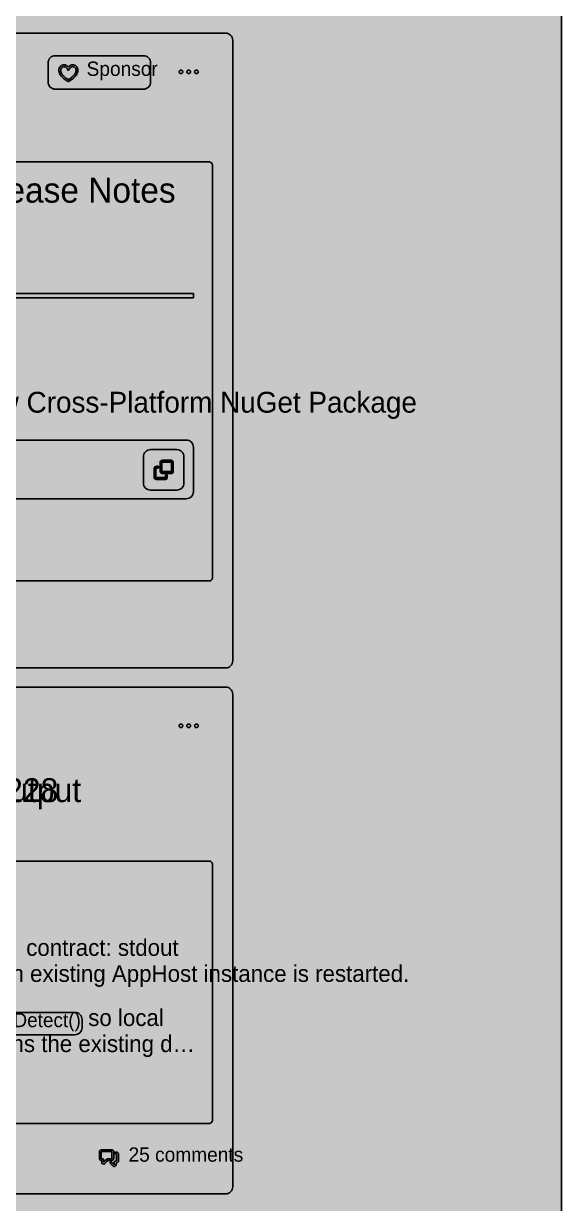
# Model space of a CAD drawing. Extents: x 0 to 2255, y 0 to 8703.
# Drawn here: x 828 to 1280, y 1921 to 2911 of the extents above; entities that cross this region are included whole.
import ezdxf

# ---------------------------------------------------------------- set-up
doc = ezdxf.new("R2010")
doc.units = 0

msp = doc.modelspace()

# ---------------------------------------------------------------- hatches: boundary and pattern name
at = {"true_color": 0x0d1117}
for points in [[(0, 8703), (1280, 8703), (1280, 0.44), (0, 0.44)], [(0, 8639), (1280, 8639), (1280, 0.44), (0, 0.44)], [(350, 2903.38), (998.03, 2903.38), (998.03, 2903.38), (999.2, 2903.26), (1000.33, 2902.92), (1001.36, 2902.36), (1002.27, 2901.62), (1003.02, 2900.71), (1003.57, 2899.67), (1003.92, 2898.55), (1004.03, 2897.38), (1004.03, 2376.66), (1004.03, 2376.66), (1003.92, 2375.49), (1003.57, 2374.36), (1003.02, 2373.32), (1002.27, 2372.41), (1001.36, 2371.67), (1000.33, 2371.11), (999.2, 2370.77), (998.03, 2370.66), (350, 2370.66), (350, 2370.66), (348.83, 2370.77), (347.7, 2371.11), (346.67, 2371.67), (345.76, 2372.41), (345.01, 2373.32), (344.46, 2374.36), (344.12, 2375.49), (344, 2376.66), (344, 2897.38), (344, 2897.38), (344.12, 2898.55), (344.46, 2899.67), (345.01, 2900.71), (345.76, 2901.62), (346.67, 2902.36), (347.7, 2902.92), (348.83, 2903.26), (350, 2903.38)], [(350, 2354.66), (998.03, 2354.66), (998.03, 2354.66), (999.2, 2354.54), (1000.33, 2354.2), (1001.36, 2353.65), (1002.27, 2352.9), (1003.02, 2351.99), (1003.57, 2350.95), (1003.92, 2349.83), (1004.03, 2348.66), (1004.03, 1935.39), (1004.03, 1935.39), (1003.92, 1934.22), (1003.57, 1933.09), (1003.02, 1932.06), (1002.27, 1931.15), (1001.36, 1930.4), (1000.33, 1929.85), (999.2, 1929.51), (998.03, 1929.39), (350, 1929.39), (350, 1929.39), (348.83, 1929.51), (347.7, 1929.85), (346.67, 1930.4), (345.76, 1931.15), (345.01, 1932.06), (344.46, 1933.09), (344.12, 1934.22), (344, 1935.39), (344, 2348.66), (344, 2348.66), (344.12, 2349.83), (344.46, 2350.95), (345.01, 2351.99), (345.76, 2352.9), (346.67, 2353.65), (347.7, 2354.2), (348.83, 2354.54), (350, 2354.66)]]:
    msp.add_hatch(color=256, dxfattribs=at).paths.add_polyline_path(points, flags=0)
at = {"true_color": 0x010409}
msp.add_hatch(color=256, dxfattribs=at).paths.add_polyline_path([(0, 8639), (1280, 8639), (1280, 0.44), (0, 0.44)], flags=0)
at = {"true_color": 0x212830}
for points in [[(855, 2884.38), (929.03, 2884.38), (929.03, 2884.38), (930.2, 2884.26), (931.33, 2883.92), (932.36, 2883.36), (933.27, 2882.62), (934.02, 2881.71), (934.57, 2880.67), (934.92, 2879.55), (935.03, 2878.38), (935.03, 2862.38), (935.03, 2862.38), (934.92, 2861.2), (934.57, 2860.08), (934.02, 2859.04), (933.27, 2858.13), (932.36, 2857.39), (931.33, 2856.83), (930.2, 2856.49), (929.03, 2856.38), (855, 2856.38), (855, 2856.38), (853.83, 2856.49), (852.7, 2856.83), (851.67, 2857.39), (850.76, 2858.13), (850.01, 2859.04), (849.46, 2860.08), (849.12, 2861.2), (849, 2862.38), (849, 2878.38), (849, 2878.38), (849.12, 2879.55), (849.46, 2880.67), (850.01, 2881.71), (850.76, 2882.62), (851.67, 2883.36), (852.7, 2883.92), (853.83, 2884.26), (855, 2884.38)], [(935.03, 2553.91), (957.03, 2553.91), (957.03, 2553.91), (958.2, 2553.79), (959.33, 2553.45), (960.36, 2552.9), (961.27, 2552.15), (962.02, 2551.24), (962.57, 2550.2), (962.92, 2549.08), (963.03, 2547.91), (963.03, 2525.91), (963.03, 2525.91), (962.92, 2524.74), (962.57, 2523.61), (962.02, 2522.57), (961.27, 2521.66), (960.36, 2520.92), (959.33, 2520.36), (958.2, 2520.02), (957.03, 2519.91), (935.03, 2519.91), (935.03, 2519.91), (933.86, 2520.02), (932.74, 2520.36), (931.7, 2520.92), (930.79, 2521.66), (930.04, 2522.57), (929.49, 2523.61), (929.15, 2524.74), (929.03, 2525.91), (929.03, 2547.91), (929.03, 2547.91), (929.15, 2549.08), (929.49, 2550.2), (930.04, 2551.24), (930.79, 2552.15), (931.7, 2552.9), (932.74, 2553.45), (933.86, 2553.79), (935.03, 2553.91)]]:
    msp.add_hatch(color=256, dxfattribs=at).paths.add_polyline_path(points, flags=0)
at = {"true_color": 0xdb61a2}
h = msp.add_hatch(color=256, dxfattribs=at)
h.paths.add_polyline_path([(866, 2863.5), (866.31, 2862.82), (865.57, 2862.88), (864.89, 2863.27), (864.22, 2863.69), (863.57, 2864.12), (862.94, 2864.59), (862.32, 2865.07), (861.72, 2865.58), (861.14, 2866.11), (860.59, 2866.67), (860.07, 2867.25), (859.59, 2867.87), (859.15, 2868.52), (858.77, 2869.21), (858.45, 2869.92), (858.21, 2870.67), (858.06, 2871.43), (858, 2872.22), (858.06, 2873), (858.24, 2873.76), (858.55, 2874.48), (858.98, 2875.13), (859.52, 2875.7), (860.16, 2876.16), (860.86, 2876.5), (861.62, 2876.7), (862.4, 2876.75), (863.18, 2876.65), (863.93, 2876.42), (864.62, 2876.06), (865.25, 2875.59), (865.78, 2875.02), (866.26, 2875.07), (866.8, 2875.63), (867.43, 2876.09), (868.14, 2876.44), (868.89, 2876.66), (869.66, 2876.75), (870.44, 2876.69), (871.2, 2876.47), (871.9, 2876.12), (872.52, 2875.65), (873.06, 2875.08), (873.48, 2874.42), (873.78, 2873.7), (873.95, 2872.93), (874, 2872.15), (873.94, 2871.37), (873.77, 2870.6), (873.52, 2869.86), (873.2, 2869.15), (872.81, 2868.47), (872.37, 2867.82), (871.88, 2867.2), (871.36, 2866.62), (870.81, 2866.06), (870.23, 2865.53), (869.63, 2865.03), (869.01, 2864.55), (868.37, 2864.09), (867.72, 2863.65), (867.06, 2863.24), (866.38, 2862.85), (866, 2863.5)], flags=0)
h.paths.add_polyline_path([(862.25, 2875.25), (861.62, 2875.17), (861.03, 2874.93), (860.51, 2874.57), (860.09, 2874.1), (859.77, 2873.55), (859.57, 2872.95), (859.5, 2872.32), (859.54, 2871.69), (859.66, 2871.06), (859.85, 2870.46), (860.11, 2869.88), (860.42, 2869.33), (860.77, 2868.8), (861.16, 2868.3), (861.57, 2867.82), (862.01, 2867.36), (862.47, 2866.92), (862.95, 2866.5), (863.44, 2866.09), (863.94, 2865.71), (864.46, 2865.34), (864.98, 2864.98), (865.52, 2864.64), (866.07, 2864.4), (866.61, 2864.72), (867.15, 2865.07), (867.67, 2865.42), (868.18, 2865.8), (868.68, 2866.19), (869.17, 2866.6), (869.64, 2867.02), (870.1, 2867.47), (870.53, 2867.93), (870.94, 2868.42), (871.32, 2868.92), (871.66, 2869.46), (871.96, 2870.02), (872.2, 2870.61), (872.38, 2871.21), (872.48, 2871.84), (872.49, 2872.47), (872.39, 2873.1), (872.17, 2873.69), (871.82, 2874.22), (871.37, 2874.67), (870.83, 2875), (870.23, 2875.2), (869.6, 2875.25), (868.97, 2875.14), (868.38, 2874.91), (867.86, 2874.55), (867.41, 2874.11), (867.05, 2873.58), (866.79, 2873.01), (866.51, 2872.45), (865.92, 2872.25), (865.39, 2872.56), (865.16, 2873.15), (864.87, 2873.72), (864.49, 2874.22), (864.02, 2874.65), (863.48, 2874.97), (862.88, 2875.18), (862.25, 2875.25)], flags=0)
at = {"true_color": 0x9198a1}
h = msp.add_hatch(color=256, dxfattribs=at)
h.paths.add_polyline_path([(967.03, 2869.38), (967.18, 2869.38), (967.32, 2869.4), (967.47, 2869.44), (967.61, 2869.49), (967.74, 2869.55), (967.86, 2869.63), (967.98, 2869.72), (968.09, 2869.81), (968.19, 2869.92), (968.28, 2870.04), (968.35, 2870.17), (968.42, 2870.3), (968.47, 2870.44), (968.5, 2870.58), (968.52, 2870.73), (968.53, 2870.88), (968.52, 2871.02), (968.5, 2871.17), (968.47, 2871.31), (968.42, 2871.45), (968.35, 2871.58), (968.28, 2871.71), (968.19, 2871.83), (968.09, 2871.94), (967.98, 2872.03), (967.86, 2872.12), (967.74, 2872.2), (967.61, 2872.26), (967.47, 2872.31), (967.32, 2872.35), (967.18, 2872.37), (967.03, 2872.38), (966.88, 2872.37), (966.74, 2872.35), (966.6, 2872.31), (966.46, 2872.26), (966.32, 2872.2), (966.2, 2872.12), (966.08, 2872.03), (965.97, 2871.94), (965.87, 2871.83), (965.78, 2871.71), (965.71, 2871.58), (965.65, 2871.45), (965.6, 2871.31), (965.56, 2871.17), (965.54, 2871.02), (965.53, 2870.88), (965.54, 2870.73), (965.56, 2870.58), (965.6, 2870.44), (965.65, 2870.3), (965.71, 2870.17), (965.78, 2870.04), (965.87, 2869.92), (965.97, 2869.81), (966.08, 2869.72), (966.2, 2869.63), (966.32, 2869.55), (966.46, 2869.49), (966.6, 2869.44), (966.74, 2869.4), (966.88, 2869.38), (967.03, 2869.38)], flags=0)
h.paths.add_polyline_path([(960.53, 2869.38), (960.68, 2869.38), (960.82, 2869.4), (960.97, 2869.44), (961.11, 2869.49), (961.24, 2869.55), (961.36, 2869.63), (961.48, 2869.72), (961.59, 2869.81), (961.69, 2869.92), (961.78, 2870.04), (961.85, 2870.17), (961.92, 2870.3), (961.97, 2870.44), (962, 2870.58), (962.02, 2870.73), (962.03, 2870.88), (962.02, 2871.02), (962, 2871.17), (961.97, 2871.31), (961.92, 2871.45), (961.85, 2871.58), (961.78, 2871.71), (961.69, 2871.83), (961.59, 2871.94), (961.48, 2872.03), (961.36, 2872.12), (961.24, 2872.2), (961.11, 2872.26), (960.97, 2872.31), (960.82, 2872.35), (960.68, 2872.37), (960.53, 2872.38), (960.38, 2872.37), (960.24, 2872.35), (960.1, 2872.31), (959.96, 2872.26), (959.82, 2872.2), (959.7, 2872.12), (959.58, 2872.03), (959.47, 2871.94), (959.37, 2871.83), (959.28, 2871.71), (959.21, 2871.58), (959.15, 2871.45), (959.1, 2871.31), (959.06, 2871.17), (959.04, 2871.02), (959.03, 2870.88), (959.04, 2870.73), (959.06, 2870.58), (959.1, 2870.44), (959.15, 2870.3), (959.21, 2870.17), (959.28, 2870.04), (959.37, 2869.92), (959.47, 2869.81), (959.58, 2869.72), (959.7, 2869.63), (959.82, 2869.55), (959.96, 2869.49), (960.1, 2869.44), (960.24, 2869.4), (960.38, 2869.38), (960.53, 2869.38)], flags=0)
h.paths.add_polyline_path([(973.53, 2869.38), (973.68, 2869.38), (973.82, 2869.4), (973.97, 2869.44), (974.11, 2869.49), (974.24, 2869.55), (974.36, 2869.63), (974.48, 2869.72), (974.59, 2869.81), (974.69, 2869.92), (974.78, 2870.04), (974.85, 2870.17), (974.92, 2870.3), (974.97, 2870.44), (975, 2870.58), (975.02, 2870.73), (975.03, 2870.88), (975.02, 2871.02), (975, 2871.17), (974.97, 2871.31), (974.92, 2871.45), (974.85, 2871.58), (974.78, 2871.71), (974.69, 2871.83), (974.59, 2871.94), (974.48, 2872.03), (974.36, 2872.12), (974.24, 2872.2), (974.11, 2872.26), (973.97, 2872.31), (973.82, 2872.35), (973.68, 2872.37), (973.53, 2872.38), (973.38, 2872.37), (973.24, 2872.35), (973.1, 2872.31), (972.96, 2872.26), (972.82, 2872.2), (972.7, 2872.12), (972.58, 2872.03), (972.47, 2871.94), (972.37, 2871.83), (972.28, 2871.71), (972.21, 2871.58), (972.15, 2871.45), (972.1, 2871.31), (972.06, 2871.17), (972.04, 2871.02), (972.03, 2870.88), (972.04, 2870.73), (972.06, 2870.58), (972.1, 2870.44), (972.15, 2870.3), (972.21, 2870.17), (972.28, 2870.04), (972.37, 2869.92), (972.47, 2869.81), (972.58, 2869.72), (972.7, 2869.63), (972.82, 2869.55), (972.96, 2869.49), (973.1, 2869.44), (973.24, 2869.4), (973.38, 2869.38), (973.53, 2869.38)], flags=0)
at = {"true_color": 0x151b23}
for points in [[(364, 2795.38), (984.03, 2795.38), (984.03, 2795.38), (984.62, 2795.32), (985.18, 2795.15), (985.7, 2794.87), (986.15, 2794.5), (986.53, 2794.04), (986.8, 2793.52), (986.97, 2792.96), (987.03, 2792.38), (987.03, 2446.66), (987.03, 2446.66), (986.97, 2446.07), (986.8, 2445.51), (986.53, 2444.99), (986.15, 2444.53), (985.7, 2444.16), (985.18, 2443.88), (984.62, 2443.71), (984.03, 2443.66), (364, 2443.66), (364, 2443.66), (363.41, 2443.71), (362.85, 2443.88), (362.33, 2444.16), (361.88, 2444.53), (361.51, 2444.99), (361.23, 2445.51), (361.06, 2446.07), (361, 2446.66), (361, 2792.38), (361, 2792.38), (361.06, 2792.96), (361.23, 2793.52), (361.51, 2794.04), (361.88, 2794.5), (362.33, 2794.87), (362.85, 2795.15), (363.41, 2795.32), (364, 2795.38)], [(383, 2561.91), (965.03, 2561.91), (965.03, 2561.91), (966.2, 2561.79), (967.33, 2561.45), (968.36, 2560.9), (969.27, 2560.15), (970.02, 2559.24), (970.57, 2558.2), (970.92, 2557.08), (971.03, 2555.91), (971.03, 2518.66), (971.03, 2518.66), (970.92, 2517.49), (970.57, 2516.36), (970.02, 2515.32), (969.27, 2514.41), (968.36, 2513.67), (967.33, 2513.11), (966.2, 2512.77), (965.03, 2512.66), (383, 2512.66), (383, 2512.66), (381.83, 2512.77), (380.7, 2513.11), (379.67, 2513.67), (378.76, 2514.41), (378.01, 2515.32), (377.46, 2516.36), (377.12, 2517.49), (377, 2518.66), (377, 2555.91), (377, 2555.91), (377.12, 2557.08), (377.46, 2558.2), (378.01, 2559.24), (378.76, 2560.15), (379.67, 2560.9), (380.7, 2561.45), (381.83, 2561.79), (383, 2561.91)], [(364, 2208.66), (984.03, 2208.66), (984.03, 2208.66), (984.62, 2208.6), (985.18, 2208.43), (985.7, 2208.15), (986.15, 2207.78), (986.53, 2207.32), (986.8, 2206.8), (986.97, 2206.24), (987.03, 2205.66), (987.03, 1991.39), (987.03, 1991.39), (986.97, 1990.81), (986.8, 1990.24), (986.53, 1989.72), (986.15, 1989.27), (985.7, 1988.9), (985.18, 1988.62), (984.62, 1988.45), (984.03, 1988.39), (364, 1988.39), (364, 1988.39), (363.41, 1988.45), (362.85, 1988.62), (362.33, 1988.9), (361.88, 1989.27), (361.51, 1989.72), (361.23, 1990.24), (361.06, 1990.81), (361, 1991.39), (361, 2205.66), (361, 2205.66), (361.06, 2206.24), (361.23, 2206.8), (361.51, 2207.32), (361.88, 2207.78), (362.33, 2208.15), (362.85, 2208.43), (363.41, 2208.6), (364, 2208.66)]]:
    msp.add_hatch(color=256, dxfattribs=at).paths.add_polyline_path(points, flags=0)
at = {"true_color": 0x3d444d}
msp.add_hatch(color=256, dxfattribs=at).paths.add_polyline_path([(377, 2684.83), (971.03, 2684.83), (971.03, 2681.33), (377, 2681.33)], flags=0)
at = {"true_color": 0x9198a1}
h = msp.add_hatch(color=256, dxfattribs=at)
h.paths.add_polyline_path([(943.03, 2543.16), (943.15, 2543.78), (943.48, 2544.33), (943.98, 2544.71), (944.59, 2544.9), (945.24, 2544.91), (945.88, 2544.91), (946.52, 2544.91), (947.16, 2544.91), (947.8, 2544.91), (948.44, 2544.91), (949.08, 2544.91), (949.72, 2544.91), (950.36, 2544.91), (951, 2544.91), (951.64, 2544.91), (952.28, 2544.91), (952.91, 2544.79), (953.45, 2544.46), (953.84, 2543.95), (954.02, 2543.34), (954.03, 2542.7), (954.03, 2542.06), (954.03, 2541.42), (954.03, 2540.78), (954.03, 2540.14), (954.03, 2539.5), (954.03, 2538.86), (954.03, 2538.22), (954.03, 2537.58), (954.03, 2536.94), (954.03, 2536.3), (954.03, 2535.66), (953.92, 2535.03), (953.58, 2534.49), (953.08, 2534.1), (952.47, 2533.92), (951.83, 2533.91), (951.19, 2533.91), (950.55, 2533.91), (949.91, 2533.91), (949.27, 2533.91), (948.62, 2533.91), (947.98, 2533.91), (947.34, 2533.91), (946.7, 2533.91), (946.06, 2533.91), (945.42, 2533.91), (944.78, 2533.91), (944.15, 2534.02), (943.61, 2534.35), (943.22, 2534.86), (943.04, 2535.47), (943.03, 2536.11), (943.03, 2536.75), (943.03, 2537.39), (943.03, 2538.03), (943.03, 2538.67), (943.03, 2539.31), (943.03, 2539.95), (943.03, 2540.59), (943.03, 2541.23), (943.03, 2541.88), (943.03, 2542.52), (943.03, 2543.16)], flags=0)
h.paths.add_polyline_path([(944.78, 2543.41), (944.53, 2543.06), (944.53, 2542.56), (944.53, 2542.07), (944.53, 2541.58), (944.53, 2541.08), (944.53, 2540.59), (944.53, 2540.1), (944.53, 2539.6), (944.53, 2539.11), (944.53, 2538.62), (944.53, 2538.12), (944.53, 2537.63), (944.53, 2537.14), (944.53, 2536.64), (944.53, 2536.15), (944.53, 2535.66), (944.88, 2535.41), (945.38, 2535.41), (945.87, 2535.41), (946.36, 2535.41), (946.86, 2535.41), (947.35, 2535.41), (947.84, 2535.41), (948.33, 2535.41), (948.83, 2535.41), (949.32, 2535.41), (949.81, 2535.41), (950.31, 2535.41), (950.8, 2535.41), (951.29, 2535.41), (951.79, 2535.41), (952.28, 2535.41), (952.53, 2535.76), (952.53, 2536.25), (952.53, 2536.74), (952.53, 2537.24), (952.53, 2537.73), (952.53, 2538.22), (952.53, 2538.72), (952.53, 2539.21), (952.53, 2539.7), (952.53, 2540.2), (952.53, 2540.69), (952.53, 2541.18), (952.53, 2541.68), (952.53, 2542.17), (952.53, 2542.66), (952.53, 2543.16), (952.18, 2543.41), (951.69, 2543.41), (951.19, 2543.41), (950.7, 2543.41), (950.21, 2543.41), (949.71, 2543.41), (949.22, 2543.41), (948.73, 2543.41), (948.23, 2543.41), (947.74, 2543.41), (947.25, 2543.41), (946.75, 2543.41), (946.26, 2543.41), (945.77, 2543.41), (945.27, 2543.41), (944.78, 2543.41)], flags=0)
msp.add_hatch(color=256, dxfattribs=at).paths.add_polyline_path([(938.03, 2538.16), (938.2, 2538.91), (938.69, 2539.52), (939.39, 2539.86), (940.17, 2539.91), (940.95, 2539.91), (941.71, 2539.77), (942.03, 2539.1), (941.61, 2538.48), (940.84, 2538.41), (940.05, 2538.41), (939.53, 2538.04), (939.53, 2537.25), (939.53, 2536.47), (939.53, 2535.69), (939.53, 2534.9), (939.53, 2534.12), (939.53, 2533.34), (939.53, 2532.55), (939.53, 2531.77), (939.53, 2530.99), (939.84, 2530.41), (940.63, 2530.41), (941.41, 2530.41), (942.19, 2530.41), (942.98, 2530.41), (943.76, 2530.41), (944.54, 2530.41), (945.33, 2530.41), (946.11, 2530.41), (946.89, 2530.41), (947.53, 2530.66), (947.53, 2531.44), (947.53, 2532.23), (947.97, 2532.84), (948.71, 2532.77), (949.03, 2532.09), (949.03, 2531.31), (949.03, 2530.53), (948.8, 2529.78), (948.27, 2529.21), (947.55, 2528.93), (946.77, 2528.91), (945.98, 2528.91), (945.2, 2528.91), (944.42, 2528.91), (943.63, 2528.91), (942.85, 2528.91), (942.07, 2528.91), (941.28, 2528.91), (940.5, 2528.91), (939.72, 2528.91), (938.97, 2529.11), (938.38, 2529.61), (938.06, 2530.32), (938.03, 2531.11), (938.03, 2531.89), (938.03, 2532.67), (938.03, 2533.46), (938.03, 2534.24), (938.03, 2535.02), (938.03, 2535.81), (938.03, 2536.59), (938.03, 2537.37), (938.03, 2538.16)], flags=0)
h = msp.add_hatch(color=256, dxfattribs=at)
h.paths.add_polyline_path([(967.03, 2320.66), (967.18, 2320.66), (967.32, 2320.68), (967.47, 2320.72), (967.61, 2320.77), (967.74, 2320.83), (967.86, 2320.91), (967.98, 2321), (968.09, 2321.1), (968.19, 2321.2), (968.28, 2321.32), (968.35, 2321.45), (968.42, 2321.58), (968.47, 2321.72), (968.5, 2321.86), (968.52, 2322.01), (968.53, 2322.16), (968.52, 2322.3), (968.5, 2322.45), (968.47, 2322.59), (968.42, 2322.73), (968.35, 2322.86), (968.28, 2322.99), (968.19, 2323.11), (968.09, 2323.22), (967.98, 2323.32), (967.86, 2323.4), (967.74, 2323.48), (967.61, 2323.54), (967.47, 2323.59), (967.32, 2323.63), (967.18, 2323.65), (967.03, 2323.66), (966.88, 2323.65), (966.74, 2323.63), (966.6, 2323.59), (966.46, 2323.54), (966.32, 2323.48), (966.2, 2323.4), (966.08, 2323.32), (965.97, 2323.22), (965.87, 2323.11), (965.78, 2322.99), (965.71, 2322.86), (965.65, 2322.73), (965.6, 2322.59), (965.56, 2322.45), (965.54, 2322.3), (965.53, 2322.16), (965.54, 2322.01), (965.56, 2321.86), (965.6, 2321.72), (965.65, 2321.58), (965.71, 2321.45), (965.78, 2321.32), (965.87, 2321.2), (965.97, 2321.1), (966.08, 2321), (966.2, 2320.91), (966.32, 2320.83), (966.46, 2320.77), (966.6, 2320.72), (966.74, 2320.68), (966.88, 2320.66), (967.03, 2320.66)], flags=0)
h.paths.add_polyline_path([(960.53, 2320.66), (960.68, 2320.66), (960.82, 2320.68), (960.97, 2320.72), (961.11, 2320.77), (961.24, 2320.83), (961.36, 2320.91), (961.48, 2321), (961.59, 2321.1), (961.69, 2321.2), (961.78, 2321.32), (961.85, 2321.45), (961.92, 2321.58), (961.97, 2321.72), (962, 2321.86), (962.02, 2322.01), (962.03, 2322.16), (962.02, 2322.3), (962, 2322.45), (961.97, 2322.59), (961.92, 2322.73), (961.85, 2322.86), (961.78, 2322.99), (961.69, 2323.11), (961.59, 2323.22), (961.48, 2323.32), (961.36, 2323.4), (961.24, 2323.48), (961.11, 2323.54), (960.97, 2323.59), (960.82, 2323.63), (960.68, 2323.65), (960.53, 2323.66), (960.38, 2323.65), (960.24, 2323.63), (960.1, 2323.59), (959.96, 2323.54), (959.82, 2323.48), (959.7, 2323.4), (959.58, 2323.32), (959.47, 2323.22), (959.37, 2323.11), (959.28, 2322.99), (959.21, 2322.86), (959.15, 2322.73), (959.1, 2322.59), (959.06, 2322.45), (959.04, 2322.3), (959.03, 2322.16), (959.04, 2322.01), (959.06, 2321.86), (959.1, 2321.72), (959.15, 2321.58), (959.21, 2321.45), (959.28, 2321.32), (959.37, 2321.2), (959.47, 2321.1), (959.58, 2321), (959.7, 2320.91), (959.82, 2320.83), (959.96, 2320.77), (960.1, 2320.72), (960.24, 2320.68), (960.38, 2320.66), (960.53, 2320.66)], flags=0)
h.paths.add_polyline_path([(973.53, 2320.66), (973.68, 2320.66), (973.82, 2320.68), (973.97, 2320.72), (974.11, 2320.77), (974.24, 2320.83), (974.36, 2320.91), (974.48, 2321), (974.59, 2321.1), (974.69, 2321.2), (974.78, 2321.32), (974.85, 2321.45), (974.92, 2321.58), (974.97, 2321.72), (975, 2321.86), (975.02, 2322.01), (975.03, 2322.16), (975.02, 2322.3), (975, 2322.45), (974.97, 2322.59), (974.92, 2322.73), (974.85, 2322.86), (974.78, 2322.99), (974.69, 2323.11), (974.59, 2323.22), (974.48, 2323.32), (974.36, 2323.4), (974.24, 2323.48), (974.11, 2323.54), (973.97, 2323.59), (973.82, 2323.63), (973.68, 2323.65), (973.53, 2323.66), (973.38, 2323.65), (973.24, 2323.63), (973.1, 2323.59), (972.96, 2323.54), (972.82, 2323.48), (972.7, 2323.4), (972.58, 2323.32), (972.47, 2323.22), (972.37, 2323.11), (972.28, 2322.99), (972.21, 2322.86), (972.15, 2322.73), (972.1, 2322.59), (972.06, 2322.45), (972.04, 2322.3), (972.03, 2322.16), (972.04, 2322.01), (972.06, 2321.86), (972.1, 2321.72), (972.15, 2321.58), (972.21, 2321.45), (972.28, 2321.32), (972.37, 2321.2), (972.47, 2321.1), (972.58, 2321), (972.7, 2320.91), (972.82, 2320.83), (972.96, 2320.77), (973.1, 2320.72), (973.24, 2320.68), (973.38, 2320.66), (973.53, 2320.66)], flags=0)
at = {"true_color": 0x656c76}
msp.add_hatch(color=256, dxfattribs=at).paths.add_polyline_path([(697.33, 2081.62), (871.48, 2081.62), (871.48, 2081.62), (872.65, 2081.51), (873.78, 2081.17), (874.82, 2080.61), (875.73, 2079.87), (876.47, 2078.96), (877.03, 2077.92), (877.37, 2076.8), (877.48, 2075.62), (877.48, 2068.88), (877.48, 2068.88), (877.37, 2067.7), (877.03, 2066.58), (876.47, 2065.54), (875.73, 2064.63), (874.82, 2063.89), (873.78, 2063.33), (872.65, 2062.99), (871.48, 2062.88), (697.33, 2062.88), (697.33, 2062.88), (696.16, 2062.99), (695.03, 2063.33), (693.99, 2063.89), (693.09, 2064.63), (692.34, 2065.54), (691.78, 2066.58), (691.44, 2067.7), (691.33, 2068.88), (691.33, 2075.62), (691.33, 2075.62), (691.44, 2076.8), (691.78, 2077.92), (692.34, 2078.96), (693.09, 2079.87), (693.99, 2080.61), (695.03, 2081.17), (696.16, 2081.51), (697.33, 2081.62)], flags=0)
at = {"true_color": 0x9198a1}
h = msp.add_hatch(color=256, dxfattribs=at)
h.paths.add_polyline_path([(893.8, 1966.39), (894.46, 1966.39), (895.13, 1966.39), (895.79, 1966.39), (896.46, 1966.39), (897.12, 1966.39), (897.79, 1966.39), (898.45, 1966.39), (899.12, 1966.39), (899.78, 1966.39), (900.44, 1966.39), (901.11, 1966.39), (901.77, 1966.39), (902.44, 1966.38), (903.08, 1966.21), (903.6, 1965.81), (903.94, 1965.24), (904.05, 1964.59), (904.05, 1963.92), (904.05, 1963.26), (904.05, 1962.59), (904.05, 1961.93), (904.05, 1961.26), (904.05, 1960.6), (904.05, 1959.93), (904.05, 1959.27), (903.97, 1958.61), (903.65, 1958.03), (903.14, 1957.61), (902.52, 1957.4), (901.85, 1957.39), (901.19, 1957.39), (900.52, 1957.39), (899.86, 1957.39), (899.19, 1957.39), (898.7, 1956.98), (898.23, 1956.51), (897.76, 1956.04), (897.29, 1955.57), (896.82, 1955.1), (896.33, 1954.65), (895.72, 1954.41), (895.06, 1954.46), (894.49, 1954.8), (894.13, 1955.35), (894.05, 1956.01), (894.05, 1956.67), (894.05, 1957.34), (893.44, 1957.43), (892.83, 1957.68), (892.36, 1958.15), (892.09, 1958.75), (892.05, 1959.41), (892.05, 1960.08), (892.05, 1960.74), (892.05, 1961.41), (892.05, 1962.07), (892.05, 1962.74), (892.05, 1963.4), (892.05, 1964.07), (892.05, 1964.73), (892.21, 1965.37), (892.59, 1965.91), (893.15, 1966.27), (893.8, 1966.39)], flags=0)
h.paths.add_polyline_path([(893.55, 1964.64), (893.55, 1964.12), (893.55, 1963.6), (893.55, 1963.08), (893.55, 1962.55), (893.55, 1962.03), (893.55, 1961.51), (893.55, 1960.99), (893.55, 1960.47), (893.55, 1959.95), (893.55, 1959.43), (893.65, 1958.94), (894.16, 1958.89), (894.68, 1958.89), (895.19, 1958.78), (895.51, 1958.38), (895.55, 1957.87), (895.55, 1957.35), (895.55, 1956.82), (895.55, 1956.3), (895.67, 1956.07), (896.03, 1956.44), (896.4, 1956.81), (896.77, 1957.18), (897.14, 1957.54), (897.51, 1957.91), (897.88, 1958.28), (898.25, 1958.65), (898.7, 1958.88), (899.22, 1958.89), (899.74, 1958.89), (900.27, 1958.89), (900.79, 1958.89), (901.31, 1958.89), (901.83, 1958.89), (902.35, 1958.9), (902.55, 1959.32), (902.55, 1959.85), (902.55, 1960.37), (902.55, 1960.89), (902.55, 1961.41), (902.55, 1961.93), (902.55, 1962.45), (902.55, 1962.97), (902.55, 1963.5), (902.55, 1964.02), (902.55, 1964.54), (902.27, 1964.89), (901.75, 1964.89), (901.23, 1964.89), (900.7, 1964.89), (900.18, 1964.89), (899.66, 1964.89), (899.14, 1964.89), (898.62, 1964.89), (898.1, 1964.89), (897.58, 1964.89), (897.05, 1964.89), (896.53, 1964.89), (896.01, 1964.89), (895.49, 1964.89), (894.97, 1964.89), (894.45, 1964.89), (893.93, 1964.89), (893.55, 1964.64)], flags=0)
h.paths.add_polyline_path([(906.55, 1962.64), (906.08, 1962.89), (905.48, 1962.96), (905.09, 1963.4), (905.14, 1963.99), (905.6, 1964.36), (906.21, 1964.39), (906.81, 1964.31), (907.35, 1964.04), (907.76, 1963.6), (908, 1963.04), (908.05, 1962.43), (908.05, 1961.82), (908.05, 1961.21), (908.05, 1960.6), (908.05, 1959.99), (908.05, 1959.38), (908.05, 1958.77), (908.05, 1958.16), (908.05, 1957.55), (908.04, 1956.94), (907.86, 1956.36), (907.5, 1955.87), (907, 1955.54), (906.41, 1955.39), (906.05, 1955.14), (906.05, 1954.53), (906.05, 1953.93), (905.95, 1953.33), (905.62, 1952.82), (905.11, 1952.49), (904.51, 1952.39), (903.93, 1952.55), (903.45, 1952.92), (903.02, 1953.36), (902.59, 1953.79), (902.16, 1954.22), (901.73, 1954.65), (901.3, 1955.08), (901.03, 1955.61), (901.23, 1956.17), (901.77, 1956.41), (902.32, 1956.18), (902.75, 1955.75), (903.18, 1955.32), (903.61, 1954.89), (904.04, 1954.46), (904.47, 1954.02), (904.55, 1954.46), (904.55, 1955.07), (904.55, 1955.68), (904.56, 1956.28), (904.9, 1956.77), (905.48, 1956.89), (906.09, 1956.89), (906.55, 1957.15), (906.55, 1957.76), (906.55, 1958.37), (906.55, 1958.98), (906.55, 1959.59), (906.55, 1960.2), (906.55, 1960.81), (906.55, 1961.42), (906.55, 1962.03), (906.55, 1962.64)], flags=0)

# ---------------------------------------------------------------- linework, layer by layer
at = {"true_color": 0x0d1117}
for points in [[(0, 8703), (1280, 8703), (1280, 0.44), (0, 0.44)], [(0, 8639), (1280, 8639), (1280, 0.44), (0, 0.44)]]:
    msp.add_lwpolyline(points, close=True, dxfattribs=at)
at = {"true_color": 0x010409}
msp.add_lwpolyline([(0, 8639), (1280, 8639), (1280, 0.44), (0, 0.44)], close=True, dxfattribs=at)
at = {"true_color": 0x3d444d}
for points in [[(350, 2903.38), (998.03, 2903.38), (998.03, 2903.38), (999.2, 2903.26), (1000.33, 2902.92), (1001.36, 2902.36), (1002.27, 2901.62), (1003.02, 2900.71), (1003.57, 2899.67), (1003.92, 2898.55), (1004.03, 2897.38), (1004.03, 2376.66), (1004.03, 2376.66), (1003.92, 2375.49), (1003.57, 2374.36), (1003.02, 2373.32), (1002.27, 2372.41), (1001.36, 2371.67), (1000.33, 2371.11), (999.2, 2370.77), (998.03, 2370.66), (350, 2370.66)], [(350, 2354.66), (998.03, 2354.66), (998.03, 2354.66), (999.2, 2354.54), (1000.33, 2354.2), (1001.36, 2353.65), (1002.27, 2352.9), (1003.02, 2351.99), (1003.57, 2350.95), (1003.92, 2349.83), (1004.03, 2348.66), (1004.03, 1935.39), (1004.03, 1935.39), (1003.92, 1934.22), (1003.57, 1933.09), (1003.02, 1932.06), (1002.27, 1931.15), (1001.36, 1930.4), (1000.33, 1929.85), (999.2, 1929.51), (998.03, 1929.39), (350, 1929.39)]]:
    msp.add_lwpolyline(points, dxfattribs=at)
for points in [[(855, 2884.38), (929.03, 2884.38), (929.03, 2884.38), (930.2, 2884.26), (931.33, 2883.92), (932.36, 2883.36), (933.27, 2882.62), (934.02, 2881.71), (934.57, 2880.67), (934.92, 2879.55), (935.03, 2878.38), (935.03, 2862.38), (935.03, 2862.38), (934.92, 2861.2), (934.57, 2860.08), (934.02, 2859.04), (933.27, 2858.13), (932.36, 2857.39), (931.33, 2856.83), (930.2, 2856.49), (929.03, 2856.38), (855, 2856.38), (855, 2856.38), (853.83, 2856.49), (852.7, 2856.83), (851.67, 2857.39), (850.76, 2858.13), (850.01, 2859.04), (849.46, 2860.08), (849.12, 2861.2), (849, 2862.38), (849, 2878.38), (849, 2878.38), (849.12, 2879.55), (849.46, 2880.67), (850.01, 2881.71), (850.76, 2882.62), (851.67, 2883.36), (852.7, 2883.92), (853.83, 2884.26), (855, 2884.38)], [(377, 2684.83), (971.03, 2684.83), (971.03, 2681.33), (377, 2681.33)], [(935.03, 2553.91), (957.03, 2553.91), (957.03, 2553.91), (958.2, 2553.79), (959.33, 2553.45), (960.36, 2552.9), (961.27, 2552.15), (962.02, 2551.24), (962.57, 2550.2), (962.92, 2549.08), (963.03, 2547.91), (963.03, 2525.91), (963.03, 2525.91), (962.92, 2524.74), (962.57, 2523.61), (962.02, 2522.57), (961.27, 2521.66), (960.36, 2520.92), (959.33, 2520.36), (958.2, 2520.02), (957.03, 2519.91), (935.03, 2519.91), (935.03, 2519.91), (933.86, 2520.02), (932.74, 2520.36), (931.7, 2520.92), (930.79, 2521.66), (930.04, 2522.57), (929.49, 2523.61), (929.15, 2524.74), (929.03, 2525.91), (929.03, 2547.91), (929.03, 2547.91), (929.15, 2549.08), (929.49, 2550.2), (930.04, 2551.24), (930.79, 2552.15), (931.7, 2552.9), (932.74, 2553.45), (933.86, 2553.79), (935.03, 2553.91)]]:
    msp.add_lwpolyline(points, close=True, dxfattribs=at)
at = {"true_color": 0xdb61a2}
for points in [[(866, 2863.5), (866.31, 2862.82), (865.57, 2862.88), (864.89, 2863.27), (864.22, 2863.69), (863.57, 2864.12), (862.94, 2864.59), (862.32, 2865.07), (861.72, 2865.58), (861.14, 2866.11), (860.59, 2866.67), (860.07, 2867.25), (859.59, 2867.87), (859.15, 2868.52), (858.77, 2869.21), (858.45, 2869.92), (858.21, 2870.67), (858.06, 2871.43), (858, 2872.22), (858.06, 2873), (858.24, 2873.76), (858.55, 2874.48), (858.98, 2875.13), (859.52, 2875.7), (860.16, 2876.16), (860.86, 2876.5), (861.62, 2876.7), (862.4, 2876.75), (863.18, 2876.65), (863.93, 2876.42), (864.62, 2876.06), (865.25, 2875.59), (865.78, 2875.02), (866.26, 2875.07), (866.8, 2875.63), (867.43, 2876.09), (868.14, 2876.44), (868.89, 2876.66), (869.66, 2876.75), (870.44, 2876.69), (871.2, 2876.47), (871.9, 2876.12), (872.52, 2875.65), (873.06, 2875.08), (873.48, 2874.42), (873.78, 2873.7), (873.95, 2872.93), (874, 2872.15), (873.94, 2871.37), (873.77, 2870.6), (873.52, 2869.86), (873.2, 2869.15), (872.81, 2868.47), (872.37, 2867.82), (871.88, 2867.2), (871.36, 2866.62), (870.81, 2866.06), (870.23, 2865.53), (869.63, 2865.03), (869.01, 2864.55), (868.37, 2864.09), (867.72, 2863.65), (867.06, 2863.24), (866.38, 2862.85), (866, 2863.5)], [(862.25, 2875.25), (861.62, 2875.17), (861.03, 2874.93), (860.51, 2874.57), (860.09, 2874.1), (859.77, 2873.55), (859.57, 2872.95), (859.5, 2872.32), (859.54, 2871.69), (859.66, 2871.06), (859.85, 2870.46), (860.11, 2869.88), (860.42, 2869.33), (860.77, 2868.8), (861.16, 2868.3), (861.57, 2867.82), (862.01, 2867.36), (862.47, 2866.92), (862.95, 2866.5), (863.44, 2866.09), (863.94, 2865.71), (864.46, 2865.34), (864.98, 2864.98), (865.52, 2864.64), (866.07, 2864.4), (866.61, 2864.72), (867.15, 2865.07), (867.67, 2865.42), (868.18, 2865.8), (868.68, 2866.19), (869.17, 2866.6), (869.64, 2867.02), (870.1, 2867.47), (870.53, 2867.93), (870.94, 2868.42), (871.32, 2868.92), (871.66, 2869.46), (871.96, 2870.02), (872.2, 2870.61), (872.38, 2871.21), (872.48, 2871.84), (872.49, 2872.47), (872.39, 2873.1), (872.17, 2873.69), (871.82, 2874.22), (871.37, 2874.67), (870.83, 2875), (870.23, 2875.2), (869.6, 2875.25), (868.97, 2875.14), (868.38, 2874.91), (867.86, 2874.55), (867.41, 2874.11), (867.05, 2873.58), (866.79, 2873.01), (866.51, 2872.45), (865.92, 2872.25), (865.39, 2872.56), (865.16, 2873.15), (864.87, 2873.72), (864.49, 2874.22), (864.02, 2874.65), (863.48, 2874.97), (862.88, 2875.18), (862.25, 2875.25)]]:
    msp.add_lwpolyline(points, close=True, dxfattribs=at)
at = {"true_color": 0x9198a1}
for points in [[(960.53, 2869.38), (960.68, 2869.38), (960.82, 2869.4), (960.97, 2869.44), (961.11, 2869.49), (961.24, 2869.55), (961.36, 2869.63), (961.48, 2869.72), (961.59, 2869.81), (961.69, 2869.92), (961.78, 2870.04), (961.85, 2870.17), (961.92, 2870.3), (961.97, 2870.44), (962, 2870.58), (962.02, 2870.73), (962.03, 2870.88), (962.02, 2871.02), (962, 2871.17), (961.97, 2871.31), (961.92, 2871.45), (961.85, 2871.58), (961.78, 2871.71), (961.69, 2871.83), (961.59, 2871.94), (961.48, 2872.03), (961.36, 2872.12), (961.24, 2872.2), (961.11, 2872.26), (960.97, 2872.31), (960.82, 2872.35), (960.68, 2872.37), (960.53, 2872.38), (960.38, 2872.37), (960.24, 2872.35), (960.1, 2872.31), (959.96, 2872.26), (959.82, 2872.2), (959.7, 2872.12), (959.58, 2872.03), (959.47, 2871.94), (959.37, 2871.83), (959.28, 2871.71), (959.21, 2871.58), (959.15, 2871.45), (959.1, 2871.31), (959.06, 2871.17), (959.04, 2871.02), (959.03, 2870.88), (959.04, 2870.73), (959.06, 2870.58), (959.1, 2870.44), (959.15, 2870.3), (959.21, 2870.17), (959.28, 2870.04), (959.37, 2869.92), (959.47, 2869.81), (959.58, 2869.72), (959.7, 2869.63), (959.82, 2869.55), (959.96, 2869.49), (960.1, 2869.44), (960.24, 2869.4), (960.38, 2869.38), (960.53, 2869.38)], [(967.03, 2869.38), (967.18, 2869.38), (967.32, 2869.4), (967.47, 2869.44), (967.61, 2869.49), (967.74, 2869.55), (967.86, 2869.63), (967.98, 2869.72), (968.09, 2869.81), (968.19, 2869.92), (968.28, 2870.04), (968.35, 2870.17), (968.42, 2870.3), (968.47, 2870.44), (968.5, 2870.58), (968.52, 2870.73), (968.53, 2870.88), (968.52, 2871.02), (968.5, 2871.17), (968.47, 2871.31), (968.42, 2871.45), (968.35, 2871.58), (968.28, 2871.71), (968.19, 2871.83), (968.09, 2871.94), (967.98, 2872.03), (967.86, 2872.12), (967.74, 2872.2), (967.61, 2872.26), (967.47, 2872.31), (967.32, 2872.35), (967.18, 2872.37), (967.03, 2872.38), (966.88, 2872.37), (966.74, 2872.35), (966.6, 2872.31), (966.46, 2872.26), (966.32, 2872.2), (966.2, 2872.12), (966.08, 2872.03), (965.97, 2871.94), (965.87, 2871.83), (965.78, 2871.71), (965.71, 2871.58), (965.65, 2871.45), (965.6, 2871.31), (965.56, 2871.17), (965.54, 2871.02), (965.53, 2870.88), (965.54, 2870.73), (965.56, 2870.58), (965.6, 2870.44), (965.65, 2870.3), (965.71, 2870.17), (965.78, 2870.04), (965.87, 2869.92), (965.97, 2869.81), (966.08, 2869.72), (966.2, 2869.63), (966.32, 2869.55), (966.46, 2869.49), (966.6, 2869.44), (966.74, 2869.4), (966.88, 2869.38), (967.03, 2869.38)], [(973.53, 2869.38), (973.68, 2869.38), (973.82, 2869.4), (973.97, 2869.44), (974.11, 2869.49), (974.24, 2869.55), (974.36, 2869.63), (974.48, 2869.72), (974.59, 2869.81), (974.69, 2869.92), (974.78, 2870.04), (974.85, 2870.17), (974.92, 2870.3), (974.97, 2870.44), (975, 2870.58), (975.02, 2870.73), (975.03, 2870.88), (975.02, 2871.02), (975, 2871.17), (974.97, 2871.31), (974.92, 2871.45), (974.85, 2871.58), (974.78, 2871.71), (974.69, 2871.83), (974.59, 2871.94), (974.48, 2872.03), (974.36, 2872.12), (974.24, 2872.2), (974.11, 2872.26), (973.97, 2872.31), (973.82, 2872.35), (973.68, 2872.37), (973.53, 2872.38), (973.38, 2872.37), (973.24, 2872.35), (973.1, 2872.31), (972.96, 2872.26), (972.82, 2872.2), (972.7, 2872.12), (972.58, 2872.03), (972.47, 2871.94), (972.37, 2871.83), (972.28, 2871.71), (972.21, 2871.58), (972.15, 2871.45), (972.1, 2871.31), (972.06, 2871.17), (972.04, 2871.02), (972.03, 2870.88), (972.04, 2870.73), (972.06, 2870.58), (972.1, 2870.44), (972.15, 2870.3), (972.21, 2870.17), (972.28, 2870.04), (972.37, 2869.92), (972.47, 2869.81), (972.58, 2869.72), (972.7, 2869.63), (972.82, 2869.55), (972.96, 2869.49), (973.1, 2869.44), (973.24, 2869.4), (973.38, 2869.38), (973.53, 2869.38)], [(943.03, 2543.16), (943.15, 2543.78), (943.48, 2544.33), (943.98, 2544.71), (944.59, 2544.9), (945.24, 2544.91), (945.88, 2544.91), (946.52, 2544.91), (947.16, 2544.91), (947.8, 2544.91), (948.44, 2544.91), (949.08, 2544.91), (949.72, 2544.91), (950.36, 2544.91), (951, 2544.91), (951.64, 2544.91), (952.28, 2544.91), (952.91, 2544.79), (953.45, 2544.46), (953.84, 2543.95), (954.02, 2543.34), (954.03, 2542.7), (954.03, 2542.06), (954.03, 2541.42), (954.03, 2540.78), (954.03, 2540.14), (954.03, 2539.5), (954.03, 2538.86), (954.03, 2538.22), (954.03, 2537.58), (954.03, 2536.94), (954.03, 2536.3), (954.03, 2535.66), (953.92, 2535.03), (953.58, 2534.49), (953.08, 2534.1), (952.47, 2533.92), (951.83, 2533.91), (951.19, 2533.91), (950.55, 2533.91), (949.91, 2533.91), (949.27, 2533.91), (948.62, 2533.91), (947.98, 2533.91), (947.34, 2533.91), (946.7, 2533.91), (946.06, 2533.91), (945.42, 2533.91), (944.78, 2533.91), (944.15, 2534.02), (943.61, 2534.35), (943.22, 2534.86), (943.04, 2535.47), (943.03, 2536.11), (943.03, 2536.75), (943.03, 2537.39), (943.03, 2538.03), (943.03, 2538.67), (943.03, 2539.31), (943.03, 2539.95), (943.03, 2540.59), (943.03, 2541.23), (943.03, 2541.88), (943.03, 2542.52), (943.03, 2543.16)], [(938.03, 2538.16), (938.2, 2538.91), (938.69, 2539.52), (939.39, 2539.86), (940.17, 2539.91), (940.95, 2539.91), (941.71, 2539.77), (942.03, 2539.1), (941.61, 2538.48), (940.84, 2538.41), (940.05, 2538.41), (939.53, 2538.04), (939.53, 2537.25), (939.53, 2536.47), (939.53, 2535.69), (939.53, 2534.9), (939.53, 2534.12), (939.53, 2533.34), (939.53, 2532.55), (939.53, 2531.77), (939.53, 2530.99), (939.84, 2530.41), (940.63, 2530.41), (941.41, 2530.41), (942.19, 2530.41), (942.98, 2530.41), (943.76, 2530.41), (944.54, 2530.41), (945.33, 2530.41), (946.11, 2530.41), (946.89, 2530.41), (947.53, 2530.66), (947.53, 2531.44), (947.53, 2532.23), (947.97, 2532.84), (948.71, 2532.77), (949.03, 2532.09), (949.03, 2531.31), (949.03, 2530.53), (948.8, 2529.78), (948.27, 2529.21), (947.55, 2528.93), (946.77, 2528.91), (945.98, 2528.91), (945.2, 2528.91), (944.42, 2528.91), (943.63, 2528.91), (942.85, 2528.91), (942.07, 2528.91), (941.28, 2528.91), (940.5, 2528.91), (939.72, 2528.91), (938.97, 2529.11), (938.38, 2529.61), (938.06, 2530.32), (938.03, 2531.11), (938.03, 2531.89), (938.03, 2532.67), (938.03, 2533.46), (938.03, 2534.24), (938.03, 2535.02), (938.03, 2535.81), (938.03, 2536.59), (938.03, 2537.37), (938.03, 2538.16)], [(944.78, 2543.41), (944.53, 2543.06), (944.53, 2542.56), (944.53, 2542.07), (944.53, 2541.58), (944.53, 2541.08), (944.53, 2540.59), (944.53, 2540.1), (944.53, 2539.6), (944.53, 2539.11), (944.53, 2538.62), (944.53, 2538.12), (944.53, 2537.63), (944.53, 2537.14), (944.53, 2536.64), (944.53, 2536.15), (944.53, 2535.66), (944.88, 2535.41), (945.38, 2535.41), (945.87, 2535.41), (946.36, 2535.41), (946.86, 2535.41), (947.35, 2535.41), (947.84, 2535.41), (948.33, 2535.41), (948.83, 2535.41), (949.32, 2535.41), (949.81, 2535.41), (950.31, 2535.41), (950.8, 2535.41), (951.29, 2535.41), (951.79, 2535.41), (952.28, 2535.41), (952.53, 2535.76), (952.53, 2536.25), (952.53, 2536.74), (952.53, 2537.24), (952.53, 2537.73), (952.53, 2538.22), (952.53, 2538.72), (952.53, 2539.21), (952.53, 2539.7), (952.53, 2540.2), (952.53, 2540.69), (952.53, 2541.18), (952.53, 2541.68), (952.53, 2542.17), (952.53, 2542.66), (952.53, 2543.16), (952.18, 2543.41), (951.69, 2543.41), (951.19, 2543.41), (950.7, 2543.41), (950.21, 2543.41), (949.71, 2543.41), (949.22, 2543.41), (948.73, 2543.41), (948.23, 2543.41), (947.74, 2543.41), (947.25, 2543.41), (946.75, 2543.41), (946.26, 2543.41), (945.77, 2543.41), (945.27, 2543.41), (944.78, 2543.41)], [(960.53, 2320.66), (960.68, 2320.66), (960.82, 2320.68), (960.97, 2320.72), (961.11, 2320.77), (961.24, 2320.83), (961.36, 2320.91), (961.48, 2321), (961.59, 2321.1), (961.69, 2321.2), (961.78, 2321.32), (961.85, 2321.45), (961.92, 2321.58), (961.97, 2321.72), (962, 2321.86), (962.02, 2322.01), (962.03, 2322.16), (962.02, 2322.3), (962, 2322.45), (961.97, 2322.59), (961.92, 2322.73), (961.85, 2322.86), (961.78, 2322.99), (961.69, 2323.11), (961.59, 2323.22), (961.48, 2323.32), (961.36, 2323.4), (961.24, 2323.48), (961.11, 2323.54), (960.97, 2323.59), (960.82, 2323.63), (960.68, 2323.65), (960.53, 2323.66), (960.38, 2323.65), (960.24, 2323.63), (960.1, 2323.59), (959.96, 2323.54), (959.82, 2323.48), (959.7, 2323.4), (959.58, 2323.32), (959.47, 2323.22), (959.37, 2323.11), (959.28, 2322.99), (959.21, 2322.86), (959.15, 2322.73), (959.1, 2322.59), (959.06, 2322.45), (959.04, 2322.3), (959.03, 2322.16), (959.04, 2322.01), (959.06, 2321.86), (959.1, 2321.72), (959.15, 2321.58), (959.21, 2321.45), (959.28, 2321.32), (959.37, 2321.2), (959.47, 2321.1), (959.58, 2321), (959.7, 2320.91), (959.82, 2320.83), (959.96, 2320.77), (960.1, 2320.72), (960.24, 2320.68), (960.38, 2320.66), (960.53, 2320.66)], [(967.03, 2320.66), (967.18, 2320.66), (967.32, 2320.68), (967.47, 2320.72), (967.61, 2320.77), (967.74, 2320.83), (967.86, 2320.91), (967.98, 2321), (968.09, 2321.1), (968.19, 2321.2), (968.28, 2321.32), (968.35, 2321.45), (968.42, 2321.58), (968.47, 2321.72), (968.5, 2321.86), (968.52, 2322.01), (968.53, 2322.16), (968.52, 2322.3), (968.5, 2322.45), (968.47, 2322.59), (968.42, 2322.73), (968.35, 2322.86), (968.28, 2322.99), (968.19, 2323.11), (968.09, 2323.22), (967.98, 2323.32), (967.86, 2323.4), (967.74, 2323.48), (967.61, 2323.54), (967.47, 2323.59), (967.32, 2323.63), (967.18, 2323.65), (967.03, 2323.66), (966.88, 2323.65), (966.74, 2323.63), (966.6, 2323.59), (966.46, 2323.54), (966.32, 2323.48), (966.2, 2323.4), (966.08, 2323.32), (965.97, 2323.22), (965.87, 2323.11), (965.78, 2322.99), (965.71, 2322.86), (965.65, 2322.73), (965.6, 2322.59), (965.56, 2322.45), (965.54, 2322.3), (965.53, 2322.16), (965.54, 2322.01), (965.56, 2321.86), (965.6, 2321.72), (965.65, 2321.58), (965.71, 2321.45), (965.78, 2321.32), (965.87, 2321.2), (965.97, 2321.1), (966.08, 2321), (966.2, 2320.91), (966.32, 2320.83), (966.46, 2320.77), (966.6, 2320.72), (966.74, 2320.68), (966.88, 2320.66), (967.03, 2320.66)], [(973.53, 2320.66), (973.68, 2320.66), (973.82, 2320.68), (973.97, 2320.72), (974.11, 2320.77), (974.24, 2320.83), (974.36, 2320.91), (974.48, 2321), (974.59, 2321.1), (974.69, 2321.2), (974.78, 2321.32), (974.85, 2321.45), (974.92, 2321.58), (974.97, 2321.72), (975, 2321.86), (975.02, 2322.01), (975.03, 2322.16), (975.02, 2322.3), (975, 2322.45), (974.97, 2322.59), (974.92, 2322.73), (974.85, 2322.86), (974.78, 2322.99), (974.69, 2323.11), (974.59, 2323.22), (974.48, 2323.32), (974.36, 2323.4), (974.24, 2323.48), (974.11, 2323.54), (973.97, 2323.59), (973.82, 2323.63), (973.68, 2323.65), (973.53, 2323.66), (973.38, 2323.65), (973.24, 2323.63), (973.1, 2323.59), (972.96, 2323.54), (972.82, 2323.48), (972.7, 2323.4), (972.58, 2323.32), (972.47, 2323.22), (972.37, 2323.11), (972.28, 2322.99), (972.21, 2322.86), (972.15, 2322.73), (972.1, 2322.59), (972.06, 2322.45), (972.04, 2322.3), (972.03, 2322.16), (972.04, 2322.01), (972.06, 2321.86), (972.1, 2321.72), (972.15, 2321.58), (972.21, 2321.45), (972.28, 2321.32), (972.37, 2321.2), (972.47, 2321.1), (972.58, 2321), (972.7, 2320.91), (972.82, 2320.83), (972.96, 2320.77), (973.1, 2320.72), (973.24, 2320.68), (973.38, 2320.66), (973.53, 2320.66)], [(893.8, 1966.39), (894.46, 1966.39), (895.13, 1966.39), (895.79, 1966.39), (896.46, 1966.39), (897.12, 1966.39), (897.79, 1966.39), (898.45, 1966.39), (899.12, 1966.39), (899.78, 1966.39), (900.44, 1966.39), (901.11, 1966.39), (901.77, 1966.39), (902.44, 1966.38), (903.08, 1966.21), (903.6, 1965.81), (903.94, 1965.24), (904.05, 1964.59), (904.05, 1963.92), (904.05, 1963.26), (904.05, 1962.59), (904.05, 1961.93), (904.05, 1961.26), (904.05, 1960.6), (904.05, 1959.93), (904.05, 1959.27), (903.97, 1958.61), (903.65, 1958.03), (903.14, 1957.61), (902.52, 1957.4), (901.85, 1957.39), (901.19, 1957.39), (900.52, 1957.39), (899.86, 1957.39), (899.19, 1957.39), (898.7, 1956.98), (898.23, 1956.51), (897.76, 1956.04), (897.29, 1955.57), (896.82, 1955.1), (896.33, 1954.65), (895.72, 1954.41), (895.06, 1954.46), (894.49, 1954.8), (894.13, 1955.35), (894.05, 1956.01), (894.05, 1956.67), (894.05, 1957.34), (893.44, 1957.43), (892.83, 1957.68), (892.36, 1958.15), (892.09, 1958.75), (892.05, 1959.41), (892.05, 1960.08), (892.05, 1960.74), (892.05, 1961.41), (892.05, 1962.07), (892.05, 1962.74), (892.05, 1963.4), (892.05, 1964.07), (892.05, 1964.73), (892.21, 1965.37), (892.59, 1965.91), (893.15, 1966.27), (893.8, 1966.39)], [(893.55, 1964.64), (893.55, 1964.12), (893.55, 1963.6), (893.55, 1963.08), (893.55, 1962.55), (893.55, 1962.03), (893.55, 1961.51), (893.55, 1960.99), (893.55, 1960.47), (893.55, 1959.95), (893.55, 1959.43), (893.65, 1958.94), (894.16, 1958.89), (894.68, 1958.89), (895.19, 1958.78), (895.51, 1958.38), (895.55, 1957.87), (895.55, 1957.35), (895.55, 1956.82), (895.55, 1956.3), (895.67, 1956.07), (896.03, 1956.44), (896.4, 1956.81), (896.77, 1957.18), (897.14, 1957.54), (897.51, 1957.91), (897.88, 1958.28), (898.25, 1958.65), (898.7, 1958.88), (899.22, 1958.89), (899.74, 1958.89), (900.27, 1958.89), (900.79, 1958.89), (901.31, 1958.89), (901.83, 1958.89), (902.35, 1958.9), (902.55, 1959.32), (902.55, 1959.85), (902.55, 1960.37), (902.55, 1960.89), (902.55, 1961.41), (902.55, 1961.93), (902.55, 1962.45), (902.55, 1962.97), (902.55, 1963.5), (902.55, 1964.02), (902.55, 1964.54), (902.27, 1964.89), (901.75, 1964.89), (901.23, 1964.89), (900.7, 1964.89), (900.18, 1964.89), (899.66, 1964.89), (899.14, 1964.89), (898.62, 1964.89), (898.1, 1964.89), (897.58, 1964.89), (897.05, 1964.89), (896.53, 1964.89), (896.01, 1964.89), (895.49, 1964.89), (894.97, 1964.89), (894.45, 1964.89), (893.93, 1964.89), (893.55, 1964.64)], [(906.55, 1962.64), (906.08, 1962.89), (905.48, 1962.96), (905.09, 1963.4), (905.14, 1963.99), (905.6, 1964.36), (906.21, 1964.39), (906.81, 1964.31), (907.35, 1964.04), (907.76, 1963.6), (908, 1963.04), (908.05, 1962.43), (908.05, 1961.82), (908.05, 1961.21), (908.05, 1960.6), (908.05, 1959.99), (908.05, 1959.38), (908.05, 1958.77), (908.05, 1958.16), (908.05, 1957.55), (908.04, 1956.94), (907.86, 1956.36), (907.5, 1955.87), (907, 1955.54), (906.41, 1955.39), (906.05, 1955.14), (906.05, 1954.53), (906.05, 1953.93), (905.95, 1953.33), (905.62, 1952.82), (905.11, 1952.49), (904.51, 1952.39), (903.93, 1952.55), (903.45, 1952.92), (903.02, 1953.36), (902.59, 1953.79), (902.16, 1954.22), (901.73, 1954.65), (901.3, 1955.08), (901.03, 1955.61), (901.23, 1956.17), (901.77, 1956.41), (902.32, 1956.18), (902.75, 1955.75), (903.18, 1955.32), (903.61, 1954.89), (904.04, 1954.46), (904.47, 1954.02), (904.55, 1954.46), (904.55, 1955.07), (904.55, 1955.68), (904.56, 1956.28), (904.9, 1956.77), (905.48, 1956.89), (906.09, 1956.89), (906.55, 1957.15), (906.55, 1957.76), (906.55, 1958.37), (906.55, 1958.98), (906.55, 1959.59), (906.55, 1960.2), (906.55, 1960.81), (906.55, 1961.42), (906.55, 1962.03), (906.55, 1962.64)]]:
    msp.add_lwpolyline(points, close=True, dxfattribs=at)
at = {"true_color": 0x151b23}
for points in [[(364, 2795.38), (984.03, 2795.38), (984.03, 2795.38), (984.62, 2795.32), (985.18, 2795.15), (985.7, 2794.87), (986.15, 2794.5), (986.53, 2794.04), (986.8, 2793.52), (986.97, 2792.96), (987.03, 2792.38), (987.03, 2446.66), (987.03, 2446.66), (986.97, 2446.07), (986.8, 2445.51), (986.53, 2444.99), (986.15, 2444.53), (985.7, 2444.16), (985.18, 2443.88), (984.62, 2443.71), (984.03, 2443.66), (364, 2443.66)], [(383, 2561.91), (965.03, 2561.91), (965.03, 2561.91), (966.2, 2561.79), (967.33, 2561.45), (968.36, 2560.9), (969.27, 2560.15), (970.02, 2559.24), (970.57, 2558.2), (970.92, 2557.08), (971.03, 2555.91), (971.03, 2518.66), (971.03, 2518.66), (970.92, 2517.49), (970.57, 2516.36), (970.02, 2515.32), (969.27, 2514.41), (968.36, 2513.67), (967.33, 2513.11), (966.2, 2512.77), (965.03, 2512.66), (383, 2512.66)], [(364, 2208.66), (984.03, 2208.66), (984.03, 2208.66), (984.62, 2208.6), (985.18, 2208.43), (985.7, 2208.15), (986.15, 2207.78), (986.53, 2207.32), (986.8, 2206.8), (986.97, 2206.24), (987.03, 2205.66), (987.03, 1991.39), (987.03, 1991.39), (986.97, 1990.81), (986.8, 1990.24), (986.53, 1989.72), (986.15, 1989.27), (985.7, 1988.9), (985.18, 1988.62), (984.62, 1988.45), (984.03, 1988.39), (364, 1988.39)]]:
    msp.add_lwpolyline(points, dxfattribs=at)
at = {"true_color": 0x656c76}
msp.add_lwpolyline([(697.33, 2081.62), (871.48, 2081.62), (871.48, 2081.62), (872.65, 2081.51), (873.78, 2081.17), (874.82, 2080.61), (875.73, 2079.87), (876.47, 2078.96), (877.03, 2077.92), (877.37, 2076.8), (877.48, 2075.62), (877.48, 2068.88), (877.48, 2068.88), (877.37, 2067.7), (877.03, 2066.58), (876.47, 2065.54), (875.73, 2064.63), (874.82, 2063.89), (873.78, 2063.33), (872.65, 2062.99), (871.48, 2062.88), (697.33, 2062.88)], dxfattribs=at)

# ---------------------------------------------------------------- texts
at = {"true_color": 0xf0f6fc}
for s, height, p in [('Sponsor', 12, (881.31, 2867.5)), ('WpfHexEditor IDE v0.6.4.75 — Release Notes', 21, (377, 2761.12)), ('?? whfmt.FileFormatCatalog v1.0.0 — New Cross-Platform NuGet Package', 17.5, (377, 2584.91)), ('Fix `aspire start --format json` restart output ', 20, (361, 2258.16)), (' contract: stdout', 14, (825.39, 2129.11)), ('should remain a single JSON document even when an existing AppHost instance is restarted.', 14, (377, 2107.25)), ('CliInstallStrategy.Detect()', 11.9, (696.08, 2069.27)), (' so local', 14, (877.48, 2070.25)), ('archive runs exercise the current branch, and it tightens the existing d…', 14, (377, 2048.39))]:
    msp.add_text(s, height=height, dxfattribs=at).set_placement(p)
at = {"true_color": 0x9198a1}
for s, height, p in [('#16228', 20, (768.3, 2258.16)), (' 25 comments', 12, (912.05, 1956.39))]:
    msp.add_text(s, height=height, dxfattribs=at).set_placement(p)

doc.saveas('drawing.dxf')
